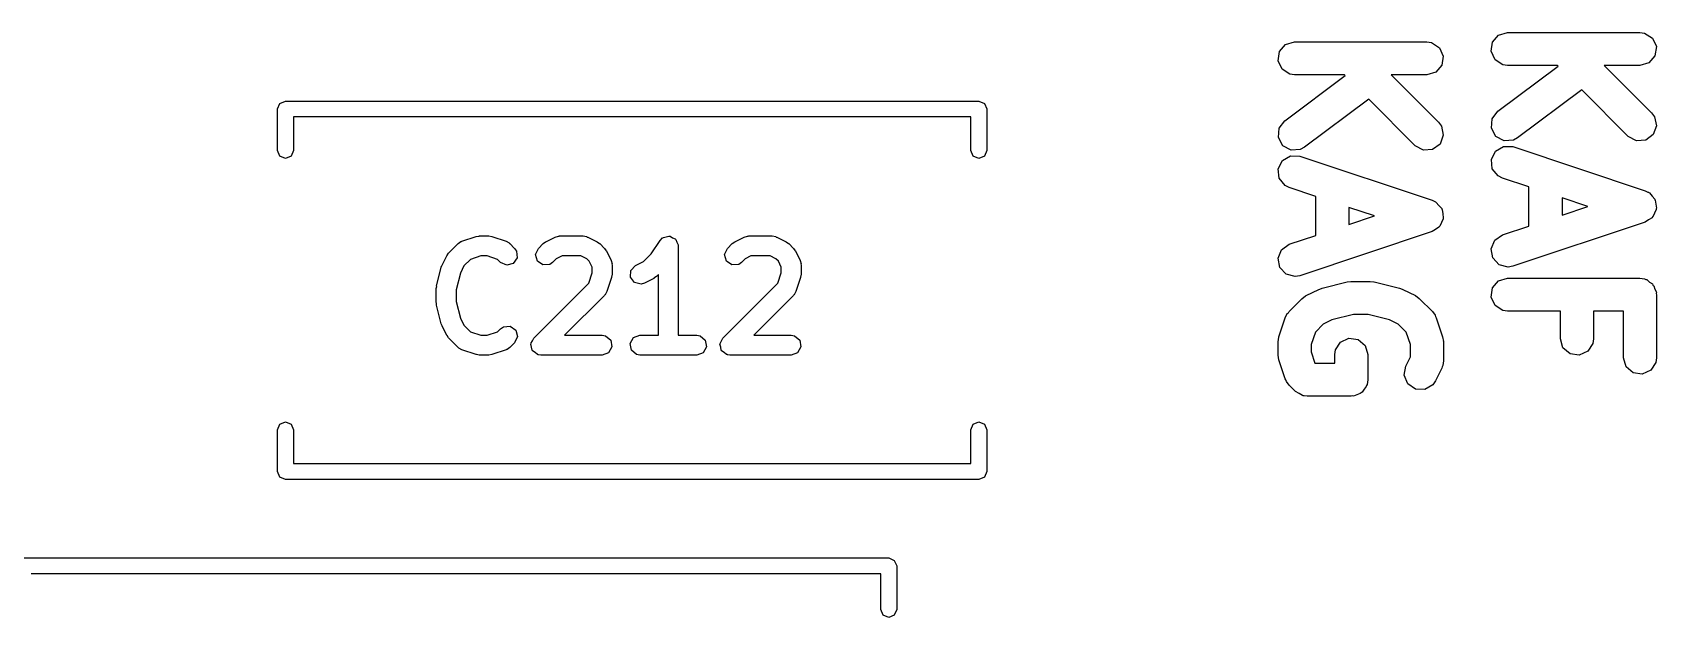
# Model space of a CAD drawing. Extents: x 102 to 173.9, y -124.5 to -76.3.
# Drawn here: x 161.62 to 173.89, y -110.04 to -105.62 of the extents above; entities that cross this region are included whole.
import ezdxf

# ---------------------------------------------------------------- set-up
doc = ezdxf.new("R2010")
doc.units = 0
doc.layers.add('BLACK', color=7, linetype='CONTINUOUS')

msp = doc.modelspace()

# ---------------------------------------------------------------- linework, layer by layer
at = {"layer": 'BLACK', "linetype": 'CONTINUOUS'}
for p, q in [((172.654, -105.694), (172.7, -105.641)), ((172.7, -105.641), (172.768, -105.621)), ((172.768, -105.621), (173.768, -105.621)), ((173.768, -105.621), (173.803, -105.626)), ((173.803, -105.626), (173.862, -105.664)), ((173.862, -105.664), (173.892, -105.728)), ((171.034, -105.835), (171.044, -105.765)), ((171.044, -105.765), (171.09, -105.712)), ((171.09, -105.712), (171.158, -105.692)), ((171.158, -105.692), (172.158, -105.692)), ((172.158, -105.692), (172.193, -105.697)), ((172.193, -105.697), (172.252, -105.736)), ((172.252, -105.736), (172.282, -105.8)), ((172.644, -105.763), (172.654, -105.694)), ((172.673, -105.828), (172.644, -105.763)), ((173.892, -105.728), (173.881, -105.798)), ((171.063, -105.899), (171.034, -105.835)), ((171.122, -105.937), (171.063, -105.899)), ((172.271, -105.869), (172.225, -105.922)), ((172.282, -105.8), (172.271, -105.869)), ((172.732, -105.866), (172.673, -105.828)), ((172.693, -106.217), (173.149, -105.875)), ((172.768, -105.871), (172.732, -105.866)), ((173.145, -105.871), (172.768, -105.871)), ((173.149, -105.875), (173.145, -105.871)), ((173.768, -105.871), (173.498, -105.871)), ((173.498, -105.871), (173.856, -106.229)), ((173.835, -105.851), (173.768, -105.871)), ((173.881, -105.798), (173.835, -105.851)), ((171.083, -106.289), (171.539, -105.947)), ((171.158, -105.942), (171.122, -105.937)), ((171.535, -105.942), (171.158, -105.942)), ((171.539, -105.947), (171.535, -105.942)), ((172.158, -105.942), (171.888, -105.942)), ((171.888, -105.942), (172.246, -106.3)), ((172.225, -105.922), (172.158, -105.942)), ((163.472, -106.199), (163.49, -106.157)), ((163.49, -106.157), (163.532, -106.139)), ((163.532, -106.139), (168.772, -106.139)), ((168.772, -106.139), (168.815, -106.157)), ((168.815, -106.157), (168.832, -106.199)), ((171.718, -106.125), (171.233, -106.489)), ((172.069, -106.477), (171.718, -106.125)), ((173.328, -106.054), (172.843, -106.417)), ((173.679, -106.406), (173.328, -106.054)), ((163.472, -106.514), (163.472, -106.199)), ((168.712, -106.259), (163.592, -106.259)), ((163.592, -106.259), (163.592, -106.514)), ((168.712, -106.514), (168.712, -106.259)), ((168.832, -106.199), (168.832, -106.514)), ((172.646, -106.344), (172.651, -106.274)), ((172.651, -106.274), (172.693, -106.217)), ((173.856, -106.229), (173.878, -106.258)), ((173.878, -106.258), (173.892, -106.326)), ((171.036, -106.415), (171.041, -106.345)), ((171.041, -106.345), (171.083, -106.289)), ((172.246, -106.3), (172.268, -106.329)), ((172.282, -106.398), (172.258, -106.464)), ((172.268, -106.329), (172.282, -106.398)), ((172.679, -106.406), (172.646, -106.344)), ((173.868, -106.392), (173.811, -106.434)), ((173.892, -106.326), (173.868, -106.392)), ((163.49, -106.556), (163.472, -106.514)), ((163.592, -106.514), (163.575, -106.556)), ((168.73, -106.556), (168.712, -106.514)), ((168.832, -106.514), (168.815, -106.556)), ((171.069, -106.477), (171.036, -106.415)), ((171.131, -106.511), (171.069, -106.477)), ((171.201, -106.506), (171.131, -106.511)), ((171.233, -106.489), (171.201, -106.506)), ((172.131, -106.511), (172.069, -106.477)), ((172.201, -106.506), (172.131, -106.511)), ((172.258, -106.464), (172.201, -106.506)), ((172.645, -106.581), (172.676, -106.518)), ((172.676, -106.518), (172.737, -106.482)), ((172.741, -106.439), (172.679, -106.406)), ((172.737, -106.482), (172.807, -106.484)), ((172.811, -106.434), (172.741, -106.439)), ((172.807, -106.484), (173.807, -106.818)), ((172.843, -106.417), (172.811, -106.434)), ((173.741, -106.439), (173.679, -106.406)), ((173.811, -106.434), (173.741, -106.439)), ((163.532, -106.574), (163.49, -106.556)), ((163.575, -106.556), (163.532, -106.574)), ((168.772, -106.574), (168.73, -106.556)), ((168.815, -106.556), (168.772, -106.574)), ((171.035, -106.652), (171.066, -106.589)), ((171.066, -106.589), (171.127, -106.553)), ((171.127, -106.553), (171.197, -106.556)), ((171.197, -106.556), (172.197, -106.889)), ((172.652, -106.651), (172.645, -106.581)), ((171.042, -106.722), (171.035, -106.652)), ((171.086, -106.777), (171.042, -106.722)), ((172.696, -106.705), (172.652, -106.651)), ((172.728, -106.722), (172.696, -106.705)), ((172.929, -106.788), (172.728, -106.722)), ((171.118, -106.793), (171.086, -106.777)), ((171.319, -106.86), (171.118, -106.793)), ((171.319, -107.156), (171.319, -106.86)), ((172.197, -106.889), (172.217, -106.899)), ((172.929, -107.084), (172.929, -106.788)), ((173.373, -106.936), (173.179, -106.872)), ((173.179, -106.872), (173.179, -107.001)), ((173.807, -106.818), (173.827, -106.828)), ((173.827, -106.828), (173.832, -106.829)), ((173.832, -106.829), (173.834, -106.831)), ((173.834, -106.831), (173.839, -106.834)), ((173.839, -106.834), (173.859, -106.858)), ((173.859, -106.858), (173.88, -106.88)), ((173.88, -106.88), (173.88, -106.885)), ((173.88, -106.885), (173.883, -106.889)), ((173.883, -106.889), (173.887, -106.919)), ((171.763, -107.008), (171.569, -106.943)), ((171.569, -106.943), (171.569, -107.072)), ((171.569, -107.072), (171.763, -107.008)), ((172.217, -106.899), (172.222, -106.9)), ((172.222, -106.9), (172.224, -106.902)), ((172.224, -106.902), (172.229, -106.905)), ((172.229, -106.905), (172.249, -106.929)), ((172.249, -106.929), (172.27, -106.952)), ((172.27, -106.952), (172.27, -106.957)), ((172.27, -106.957), (172.273, -106.96)), ((172.273, -106.96), (172.277, -106.991)), ((172.277, -106.991), (172.282, -107.021)), ((173.179, -107.001), (173.373, -106.936)), ((173.865, -107.015), (173.861, -107.017)), ((173.877, -106.986), (173.865, -107.015)), ((173.891, -106.959), (173.877, -106.986)), ((173.887, -106.919), (173.892, -106.95)), ((173.892, -106.95), (173.89, -106.954)), ((173.89, -106.954), (173.891, -106.959)), ((172.197, -107.126), (171.197, -107.46)), ((172.223, -107.109), (172.197, -107.126)), ((172.249, -107.093), (172.223, -107.109)), ((172.251, -107.089), (172.249, -107.093)), ((172.255, -107.086), (172.251, -107.089)), ((172.267, -107.058), (172.255, -107.086)), ((172.281, -107.03), (172.267, -107.058)), ((172.282, -107.021), (172.28, -107.026)), ((172.28, -107.026), (172.281, -107.03)), ((172.728, -107.151), (172.929, -107.084)), ((173.807, -107.055), (172.807, -107.388)), ((173.833, -107.037), (173.807, -107.055)), ((173.859, -107.022), (173.833, -107.037)), ((173.861, -107.017), (173.859, -107.022)), ((164.765, -107.289), (164.837, -107.217)), ((164.837, -107.217), (164.858, -107.202)), ((164.858, -107.202), (164.863, -107.202)), ((164.863, -107.202), (164.866, -107.199)), ((164.866, -107.199), (164.973, -107.163)), ((164.973, -107.163), (164.995, -107.16)), ((164.995, -107.16), (164.997, -107.159)), ((164.997, -107.159), (165.068, -107.159)), ((165.068, -107.159), (165.091, -107.163)), ((165.091, -107.163), (165.092, -107.163)), ((165.092, -107.163), (165.199, -107.199)), ((165.199, -107.199), (165.222, -107.211)), ((165.222, -107.211), (165.225, -107.215)), ((165.225, -107.215), (165.229, -107.217)), ((165.229, -107.217), (165.264, -107.253)), ((165.264, -107.253), (165.279, -107.274)), ((165.422, -107.299), (165.444, -107.253)), ((165.444, -107.253), (165.48, -107.217)), ((165.48, -107.217), (165.498, -107.204)), ((165.498, -107.204), (165.499, -107.203)), ((165.499, -107.203), (165.571, -107.167)), ((165.571, -107.167), (165.596, -107.16)), ((165.596, -107.16), (165.6, -107.161)), ((165.6, -107.161), (165.604, -107.159)), ((165.604, -107.159), (165.783, -107.159)), ((165.783, -107.159), (165.808, -107.164)), ((165.808, -107.164), (165.812, -107.167)), ((165.812, -107.167), (165.816, -107.167)), ((165.816, -107.167), (165.888, -107.203)), ((165.888, -107.203), (165.906, -107.216)), ((165.906, -107.216), (165.907, -107.217)), ((165.907, -107.217), (165.943, -107.253)), ((165.943, -107.253), (165.956, -107.271)), ((166.296, -107.294), (166.363, -107.193)), ((166.363, -107.193), (166.381, -107.174)), ((166.381, -107.174), (166.385, -107.173)), ((166.385, -107.173), (166.388, -107.17)), ((166.388, -107.17), (166.41, -107.166)), ((166.41, -107.166), (166.43, -107.16)), ((166.43, -107.16), (166.434, -107.161)), ((166.434, -107.161), (166.439, -107.161)), ((166.439, -107.161), (166.457, -107.172)), ((166.457, -107.172), (166.477, -107.18)), ((166.477, -107.18), (166.479, -107.184)), ((166.479, -107.184), (166.483, -107.186)), ((166.483, -107.186), (166.49, -107.207)), ((166.49, -107.207), (166.5, -107.226)), ((166.5, -107.226), (166.499, -107.23)), ((166.499, -107.23), (166.501, -107.234)), ((166.501, -107.234), (166.501, -107.909)), ((166.851, -107.299), (166.873, -107.253)), ((166.873, -107.253), (166.908, -107.217)), ((166.908, -107.217), (166.927, -107.204)), ((166.927, -107.204), (166.928, -107.203)), ((166.928, -107.203), (166.999, -107.167)), ((166.999, -107.167), (167.024, -107.16)), ((167.024, -107.16), (167.029, -107.161)), ((167.029, -107.161), (167.033, -107.159)), ((167.033, -107.159), (167.211, -107.159)), ((167.211, -107.159), (167.237, -107.164)), ((167.237, -107.164), (167.24, -107.167)), ((167.24, -107.167), (167.245, -107.167)), ((167.245, -107.167), (167.316, -107.203)), ((167.316, -107.203), (167.334, -107.216)), ((167.334, -107.216), (167.336, -107.217)), ((167.336, -107.217), (167.371, -107.253)), ((167.371, -107.253), (167.384, -107.271)), ((171.06, -107.263), (171.118, -107.222)), ((171.118, -107.222), (171.319, -107.156)), ((172.644, -107.256), (172.67, -107.191)), ((172.656, -107.325), (172.644, -107.256)), ((172.67, -107.191), (172.728, -107.151)), ((164.71, -107.395), (164.715, -107.383)), ((164.715, -107.383), (164.716, -107.38)), ((164.716, -107.38), (164.751, -107.308)), ((164.751, -107.308), (164.765, -107.29)), ((164.765, -107.29), (164.765, -107.289)), ((164.93, -107.336), (164.88, -107.386)), ((165.009, -107.309), (164.93, -107.336)), ((165.056, -107.309), (165.009, -107.309)), ((165.135, -107.336), (165.056, -107.309)), ((165.158, -107.359), (165.135, -107.336)), ((165.205, -107.381), (165.158, -107.359)), ((165.254, -107.367), (165.205, -107.381)), ((165.284, -107.325), (165.254, -107.367)), ((165.279, -107.274), (165.284, -107.325)), ((165.436, -107.349), (165.422, -107.299)), ((165.478, -107.378), (165.436, -107.349)), ((165.529, -107.374), (165.478, -107.378)), ((165.55, -107.359), (165.529, -107.374)), ((165.577, -107.332), (165.55, -107.359)), ((165.622, -107.309), (165.577, -107.332)), ((165.765, -107.309), (165.622, -107.309)), ((165.81, -107.332), (165.765, -107.309)), ((165.828, -107.35), (165.81, -107.332)), ((165.851, -107.395), (165.828, -107.35)), ((165.956, -107.271), (165.957, -107.272)), ((165.957, -107.272), (165.993, -107.344)), ((165.993, -107.344), (166, -107.369)), ((166, -107.369), (165.999, -107.373)), ((165.999, -107.373), (166.001, -107.377)), ((166.001, -107.377), (166.001, -107.449)), ((166.143, -107.419), (166.178, -107.382)), ((166.178, -107.382), (166.238, -107.351)), ((166.238, -107.351), (166.296, -107.294)), ((166.864, -107.349), (166.851, -107.299)), ((166.906, -107.378), (166.864, -107.349)), ((166.957, -107.374), (166.906, -107.378)), ((166.979, -107.359), (166.957, -107.374)), ((167.006, -107.332), (166.979, -107.359)), ((167.05, -107.309), (167.006, -107.332)), ((167.194, -107.309), (167.05, -107.309)), ((167.238, -107.332), (167.194, -107.309)), ((167.257, -107.35), (167.238, -107.332)), ((167.279, -107.395), (167.257, -107.35)), ((167.384, -107.271), (167.386, -107.272)), ((167.386, -107.272), (167.421, -107.344)), ((167.421, -107.344), (167.429, -107.369)), ((167.429, -107.369), (167.428, -107.373)), ((167.428, -107.373), (167.429, -107.377)), ((167.429, -107.377), (167.429, -107.449)), ((171.034, -107.328), (171.06, -107.263)), ((171.046, -107.397), (171.034, -107.328)), ((172.704, -107.377), (172.656, -107.325)), ((172.772, -107.395), (172.704, -107.377)), ((164.674, -107.538), (164.71, -107.395)), ((164.854, -107.439), (164.822, -107.565)), ((164.88, -107.386), (164.854, -107.439)), ((165.824, -107.515), (165.851, -107.437)), ((165.851, -107.437), (165.851, -107.395)), ((165.997, -107.472), (165.961, -107.58)), ((166.001, -107.449), (165.997, -107.471)), ((165.997, -107.471), (165.997, -107.472)), ((166.139, -107.47), (166.143, -107.419)), ((166.17, -107.511), (166.139, -107.47)), ((166.316, -107.48), (166.245, -107.516)), ((166.317, -107.479), (166.316, -107.48)), ((166.336, -107.466), (166.317, -107.479)), ((166.351, -107.451), (166.336, -107.466)), ((166.351, -107.909), (166.351, -107.451)), ((167.253, -107.515), (167.279, -107.437)), ((167.279, -107.437), (167.279, -107.395)), ((167.425, -107.472), (167.39, -107.58)), ((167.429, -107.449), (167.425, -107.471)), ((167.425, -107.471), (167.425, -107.472)), ((171.094, -107.448), (171.046, -107.397)), ((171.162, -107.466), (171.094, -107.448)), ((171.197, -107.46), (171.162, -107.466)), ((171.366, -107.553), (171.556, -107.506)), ((171.556, -107.506), (171.583, -107.503)), ((171.583, -107.503), (171.586, -107.502)), ((171.586, -107.502), (171.729, -107.502)), ((171.729, -107.502), (171.756, -107.506)), ((171.756, -107.506), (171.76, -107.506)), ((171.76, -107.506), (171.95, -107.553)), ((172.654, -107.551), (172.7, -107.498)), ((172.7, -107.498), (172.768, -107.478)), ((172.768, -107.478), (173.768, -107.478)), ((172.807, -107.388), (172.772, -107.395)), ((173.768, -107.478), (173.803, -107.483)), ((173.803, -107.483), (173.811, -107.488)), ((173.811, -107.488), (173.82, -107.489)), ((173.82, -107.489), (173.84, -107.507)), ((173.84, -107.507), (173.862, -107.521)), ((164.672, -107.556), (164.675, -107.541)), ((164.672, -107.663), (164.672, -107.556)), ((164.675, -107.541), (164.674, -107.538)), ((164.822, -107.565), (164.822, -107.654)), ((165.408, -107.931), (165.824, -107.515)), ((165.943, -107.609), (165.642, -107.909)), ((165.945, -107.605), (165.943, -107.609)), ((165.949, -107.603), (165.945, -107.605)), ((165.961, -107.58), (165.949, -107.603)), ((166.22, -107.523), (166.17, -107.511)), ((166.245, -107.516), (166.22, -107.523)), ((166.837, -107.931), (167.253, -107.515)), ((167.371, -107.609), (167.071, -107.909)), ((167.373, -107.605), (167.371, -107.609)), ((167.377, -107.603), (167.373, -107.605)), ((167.39, -107.58), (167.377, -107.603)), ((171.212, -107.634), (171.241, -107.612)), ((171.241, -107.612), (171.243, -107.612)), ((171.243, -107.612), (171.245, -107.61)), ((171.245, -107.61), (171.34, -107.563)), ((171.34, -107.563), (171.362, -107.555)), ((171.362, -107.555), (171.366, -107.553)), ((171.95, -107.553), (171.971, -107.562)), ((171.971, -107.562), (171.976, -107.563)), ((171.976, -107.563), (172.071, -107.61)), ((172.071, -107.61), (172.1, -107.631)), ((172.644, -107.621), (172.654, -107.551)), ((172.673, -107.685), (172.644, -107.621)), ((173.862, -107.521), (173.866, -107.53)), ((173.866, -107.53), (173.873, -107.535)), ((173.873, -107.535), (173.881, -107.561)), ((173.881, -107.561), (173.892, -107.585)), ((173.892, -107.585), (173.89, -107.594)), ((173.89, -107.594), (173.893, -107.603)), ((173.893, -107.603), (173.893, -108.079)), ((164.673, -107.666), (164.672, -107.663)), ((164.674, -107.681), (164.673, -107.666)), ((164.71, -107.824), (164.674, -107.681)), ((164.822, -107.654), (164.854, -107.78)), ((171.087, -107.778), (171.103, -107.746)), ((171.103, -107.746), (171.112, -107.739)), ((171.112, -107.739), (171.117, -107.729)), ((171.117, -107.729), (171.212, -107.634)), ((171.602, -107.752), (171.44, -107.792)), ((171.714, -107.752), (171.602, -107.752)), ((171.876, -107.792), (171.714, -107.752)), ((172.1, -107.631), (172.101, -107.633)), ((172.101, -107.633), (172.103, -107.634)), ((172.103, -107.634), (172.199, -107.729)), ((172.199, -107.729), (172.22, -107.758)), ((172.732, -107.723), (172.673, -107.685)), ((172.768, -107.728), (172.732, -107.723)), ((173.167, -107.728), (172.768, -107.728)), ((173.167, -107.936), (173.167, -107.728)), ((173.643, -107.728), (173.417, -107.728)), ((173.417, -107.728), (173.417, -107.936)), ((173.643, -108.079), (173.643, -107.728)), ((164.712, -107.827), (164.71, -107.824)), ((164.716, -107.839), (164.712, -107.827)), ((164.751, -107.911), (164.716, -107.839)), ((164.854, -107.78), (164.88, -107.833)), ((164.88, -107.833), (164.93, -107.883)), ((165.135, -107.883), (165.158, -107.86)), ((165.158, -107.86), (165.18, -107.845)), ((165.18, -107.845), (165.231, -107.841)), ((165.231, -107.841), (165.273, -107.87)), ((165.273, -107.87), (165.286, -107.92)), ((171.039, -107.921), (171.087, -107.778)), ((171.375, -107.825), (171.315, -107.885)), ((171.44, -107.792), (171.375, -107.825)), ((171.941, -107.825), (171.876, -107.792)), ((172.001, -107.885), (171.941, -107.825)), ((172.22, -107.758), (172.222, -107.769)), ((172.222, -107.769), (172.229, -107.778)), ((172.229, -107.778), (172.276, -107.921)), ((164.753, -107.912), (164.751, -107.911)), ((164.765, -107.93), (164.753, -107.912)), ((164.837, -108.002), (164.765, -107.93)), ((164.93, -107.883), (165.009, -107.909)), ((165.009, -107.909), (165.056, -107.909)), ((165.056, -107.909), (165.135, -107.883)), ((165.264, -107.966), (165.229, -108.002)), ((165.286, -107.92), (165.264, -107.966)), ((165.387, -107.971), (165.399, -107.952)), ((165.388, -107.975), (165.387, -107.971)), ((165.387, -107.978), (165.388, -107.975)), ((165.392, -108), (165.387, -107.978)), ((165.399, -107.952), (165.408, -107.931)), ((165.642, -107.909), (165.926, -107.909)), ((165.926, -107.909), (165.951, -107.914)), ((165.951, -107.914), (165.991, -107.947)), ((165.999, -107.998), (165.974, -108.042)), ((165.991, -107.947), (165.999, -107.998)), ((166.137, -107.971), (166.163, -107.927)), ((166.146, -108.022), (166.137, -107.971)), ((166.163, -107.927), (166.211, -107.909)), ((166.211, -107.909), (166.351, -107.909)), ((166.501, -107.909), (166.64, -107.909)), ((166.64, -107.909), (166.666, -107.914)), ((166.666, -107.914), (166.705, -107.947)), ((166.714, -107.998), (166.688, -108.042)), ((166.705, -107.947), (166.714, -107.998)), ((166.815, -107.978), (166.817, -107.975)), ((166.821, -108), (166.815, -107.978)), ((166.816, -107.971), (166.827, -107.952)), ((166.817, -107.975), (166.816, -107.971)), ((166.827, -107.952), (166.837, -107.931)), ((167.071, -107.909), (167.354, -107.909)), ((167.354, -107.909), (167.38, -107.914)), ((167.38, -107.914), (167.419, -107.947)), ((167.428, -107.998), (167.402, -108.042)), ((167.419, -107.947), (167.428, -107.998)), ((171.033, -107.96), (171.038, -107.925)), ((171.033, -108.055), (171.033, -107.96)), ((171.038, -107.925), (171.039, -107.923)), ((171.039, -107.923), (171.039, -107.921)), ((171.315, -107.885), (171.283, -107.98)), ((171.283, -107.98), (171.283, -108.035)), ((171.467, -108.02), (171.505, -107.961)), ((171.505, -107.961), (171.569, -107.932)), ((171.569, -107.932), (171.638, -107.942)), ((171.638, -107.942), (171.692, -107.988)), ((171.692, -107.988), (171.711, -108.055)), ((172.033, -107.98), (172.001, -107.885)), ((172.033, -108.073), (172.033, -107.98)), ((172.276, -107.921), (172.283, -107.956)), ((172.283, -107.956), (172.282, -107.958)), ((172.282, -107.958), (172.283, -107.96)), ((172.283, -107.96), (172.283, -108.103)), ((173.186, -108.004), (173.167, -107.936)), ((173.411, -107.972), (173.373, -108.031)), ((173.417, -107.936), (173.411, -107.972)), ((164.841, -108.004), (164.837, -108.002)), ((164.843, -108.008), (164.841, -108.004)), ((164.866, -108.02), (164.843, -108.008)), ((164.973, -108.056), (164.866, -108.02)), ((164.975, -108.056), (164.973, -108.056)), ((164.997, -108.059), (164.975, -108.056)), ((165.068, -108.059), (164.997, -108.059)), ((165.07, -108.059), (165.068, -108.059)), ((165.092, -108.056), (165.07, -108.059)), ((165.199, -108.02), (165.092, -108.056)), ((165.203, -108.017), (165.199, -108.02)), ((165.207, -108.017), (165.203, -108.017)), ((165.229, -108.002), (165.207, -108.017)), ((165.396, -108.022), (165.392, -108)), ((165.399, -108.024), (165.396, -108.022)), ((165.4, -108.028), (165.399, -108.024)), ((165.418, -108.04), (165.4, -108.028)), ((165.436, -108.055), (165.418, -108.04)), ((165.44, -108.056), (165.436, -108.055)), ((165.442, -108.057), (165.44, -108.056)), ((165.445, -108.057), (165.442, -108.057)), ((165.461, -108.059), (165.445, -108.057)), ((165.926, -108.059), (165.461, -108.059)), ((165.974, -108.042), (165.926, -108.059)), ((166.186, -108.055), (166.146, -108.022)), ((166.211, -108.059), (166.186, -108.055)), ((166.64, -108.059), (166.211, -108.059)), ((166.688, -108.042), (166.64, -108.059)), ((166.825, -108.022), (166.821, -108)), ((166.828, -108.024), (166.825, -108.022)), ((166.828, -108.028), (166.828, -108.024)), ((166.847, -108.04), (166.828, -108.028)), ((166.864, -108.055), (166.847, -108.04)), ((166.869, -108.056), (166.864, -108.055)), ((166.87, -108.057), (166.869, -108.056)), ((166.874, -108.057), (166.87, -108.057)), ((166.89, -108.059), (166.874, -108.057)), ((167.354, -108.059), (166.89, -108.059)), ((167.402, -108.042), (167.354, -108.059)), ((171.033, -108.057), (171.033, -108.055)), ((171.033, -108.06), (171.033, -108.057)), ((171.039, -108.095), (171.033, -108.06)), ((171.087, -108.238), (171.039, -108.095)), ((171.283, -108.035), (171.311, -108.121)), ((171.461, -108.055), (171.467, -108.02)), ((171.461, -108.121), (171.461, -108.055)), ((171.711, -108.055), (171.711, -108.246)), ((171.998, -108.142), (172.033, -108.073)), ((172.283, -108.103), (172.278, -108.138)), ((173.24, -108.05), (173.186, -108.004)), ((173.309, -108.06), (173.24, -108.05)), ((173.373, -108.031), (173.309, -108.06)), ((173.663, -108.147), (173.643, -108.079)), ((173.888, -108.115), (173.849, -108.174)), ((173.893, -108.079), (173.888, -108.115)), ((171.093, -108.247), (171.087, -108.238)), ((171.311, -108.121), (171.461, -108.121)), ((171.986, -108.212), (171.998, -108.142)), ((172.013, -108.277), (171.986, -108.212)), ((172.27, -108.159), (172.222, -108.254)), ((172.272, -108.148), (172.27, -108.159)), ((172.278, -108.138), (172.272, -108.148)), ((173.716, -108.193), (173.663, -108.147)), ((173.785, -108.203), (173.716, -108.193)), ((173.849, -108.174), (173.785, -108.203)), ((171.096, -108.258), (171.093, -108.247)), ((171.117, -108.287), (171.096, -108.258)), ((171.165, -108.334), (171.117, -108.287)), ((171.192, -108.349), (171.165, -108.334)), ((171.218, -108.366), (171.192, -108.349)), ((171.224, -108.367), (171.218, -108.366)), ((171.628, -108.359), (171.604, -108.37)), ((171.654, -108.351), (171.628, -108.359)), ((171.66, -108.344), (171.654, -108.351)), ((171.668, -108.34), (171.66, -108.344)), ((171.683, -108.318), (171.668, -108.34)), ((171.7, -108.298), (171.683, -108.318)), ((171.701, -108.289), (171.7, -108.298)), ((171.706, -108.281), (171.701, -108.289)), ((171.711, -108.246), (171.706, -108.281)), ((172.071, -108.317), (172.013, -108.277)), ((172.141, -108.319), (172.071, -108.317)), ((172.202, -108.284), (172.141, -108.319)), ((172.222, -108.254), (172.202, -108.284)), ((171.226, -108.368), (171.224, -108.367)), ((171.231, -108.368), (171.226, -108.368)), ((171.253, -108.371), (171.231, -108.368)), ((171.586, -108.371), (171.253, -108.371)), ((171.595, -108.368), (171.586, -108.371)), ((171.604, -108.37), (171.595, -108.368)), ((163.472, -108.624), (163.49, -108.582)), ((163.49, -108.582), (163.532, -108.564)), ((163.532, -108.564), (163.575, -108.582)), ((163.575, -108.582), (163.592, -108.624)), ((168.712, -108.624), (168.73, -108.582)), ((168.73, -108.582), (168.772, -108.564)), ((168.772, -108.564), (168.815, -108.582)), ((168.815, -108.582), (168.832, -108.624)), ((163.472, -108.939), (163.472, -108.624)), ((163.592, -108.624), (163.592, -108.879)), ((168.712, -108.879), (168.712, -108.624)), ((168.832, -108.624), (168.832, -108.939)), ((163.49, -108.981), (163.472, -108.939)), ((163.592, -108.879), (168.712, -108.879)), ((168.832, -108.939), (168.815, -108.981)), ((163.532, -108.999), (163.49, -108.981)), ((168.772, -108.999), (163.532, -108.999)), ((168.815, -108.981), (168.772, -108.999)), ((161.551, -109.593), (168.091, -109.593)), ((168.091, -109.593), (168.133, -109.611)), ((168.031, -109.713), (161.611, -109.713)), ((168.031, -109.983), (168.031, -109.713)), ((168.133, -109.611), (168.151, -109.653)), ((168.151, -109.653), (168.151, -109.983)), ((168.048, -110.026), (168.031, -109.983)), ((168.091, -110.043), (168.048, -110.026)), ((168.133, -110.026), (168.091, -110.043)), ((168.151, -109.983), (168.133, -110.026))]:
    msp.add_line(p, q, dxfattribs=at)

doc.saveas('drawing.dxf')
